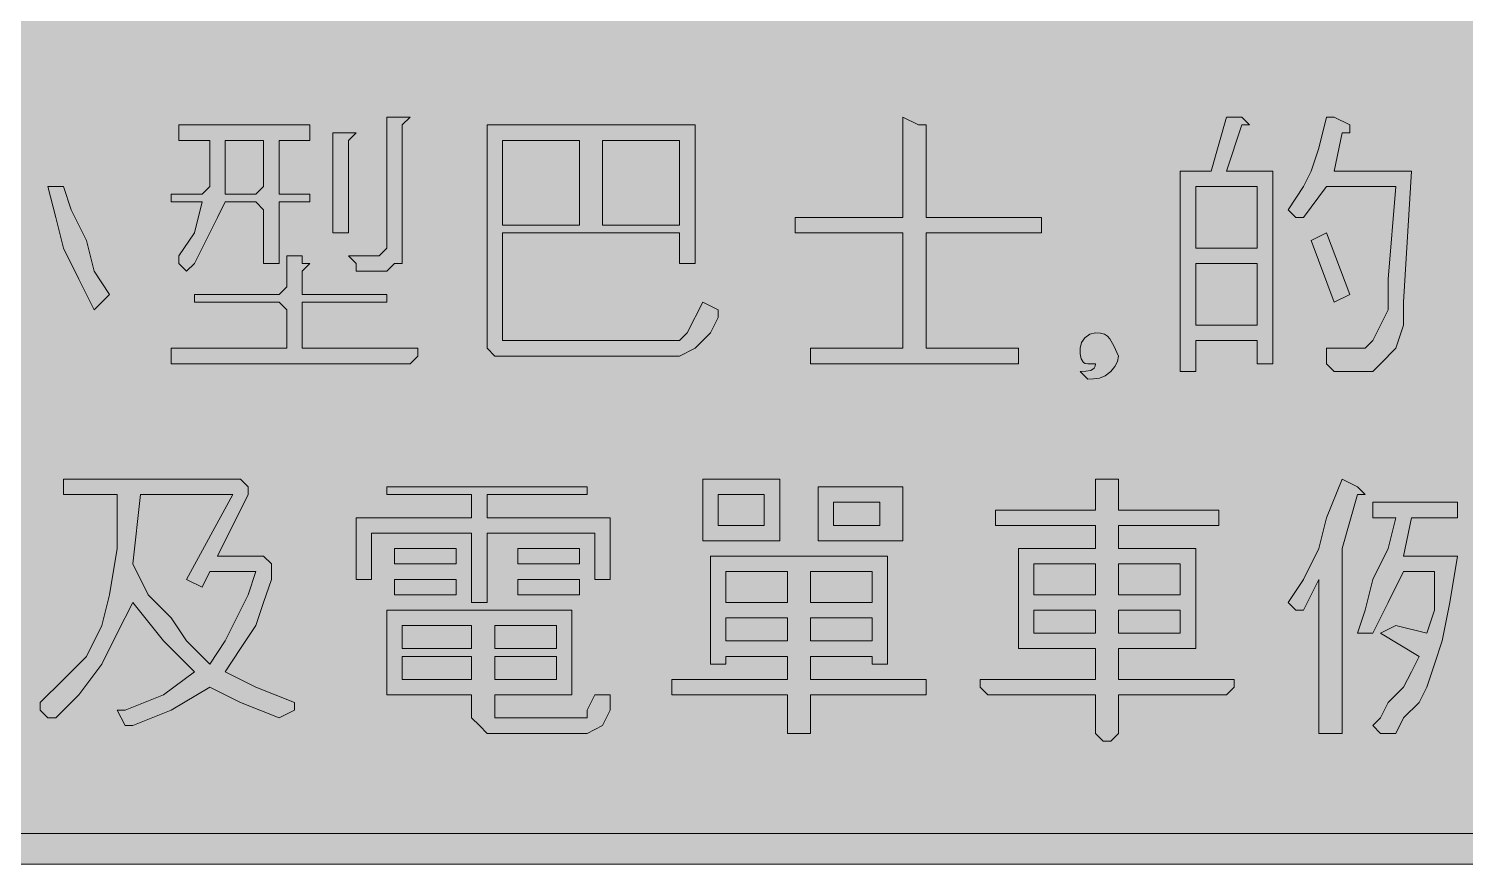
# Model space of a CAD drawing. Header units: metres. Extents: x 7 to 558, y 6 to 266.
# Drawn here: x 212.7 to 436.5, y 5.8 to 136 of the extents above; entities that cross this region are included whole.
import ezdxf

# ---------------------------------------------------------------- set-up
doc = ezdxf.new("R2010")
doc.units = ezdxf.units.M
doc.layers.add('FILL_BLACK_000000', color=7, linetype='Continuous', true_color=0x000000)
doc.layers.add('FILL_WHITE_FFFFFF', color=7, linetype='Continuous', true_color=0xffffff)

msp = doc.modelspace()

# ---------------------------------------------------------------- hatches: boundary and pattern name
at = {"layer": 'FILL_BLACK_000000', "true_color": 0x000000}
h = msp.add_hatch(color=7, dxfattribs=at)
h.dxf.hatch_style = 1
h.paths.add_polyline_path([(14.73, 5.91), (13.83, 6.27), (12.93, 6.96), (12.05, 7.15), (11.28, 7.56), (10.53, 8.16), (8.96, 9.96), (7.83, 11.76), (7.44, 12.66), (7.16, 13.56), (6.99, 14.46), (6.93, 15.36), (6.93, 256.56), (6.99, 257.46), (7.16, 258.34), (7.44, 259.2), (7.83, 260.01), (8.34, 260.77), (8.96, 261.45), (9.69, 262.06), (10.53, 262.56), (11.03, 263.4), (11.64, 264.14), (12.32, 264.75), (13.08, 265.26), (13.89, 265.65), (14.75, 265.93), (15.63, 266.1), (16.53, 266.16), (549.33, 266.16), (550.23, 265.97), (551.13, 265.56), (552.03, 265.15), (552.93, 264.96), (553.81, 264.75), (554.58, 264.21), (555.12, 263.44), (555.33, 262.56), (556.12, 262.06), (556.72, 261.45), (557.14, 260.77), (557.43, 260.01), (557.69, 258.34), (557.73, 256.56), (557.73, 15.36), (557.73, 11.76), (557.52, 10.86), (556.98, 9.96), (555.33, 8.16), (554.58, 7.56), (553.81, 7.15), (552.93, 6.96), (552.03, 6.27), (551.13, 5.91), (550.23, 5.78), (549.33, 5.76), (16.53, 5.76), (15.63, 5.78), (14.73, 5.91)])
h.paths.add_polyline_path([(550.23, 10.58), (551.13, 10.71), (552.03, 11.07), (552.93, 11.76), (553.33, 11.81), (553.62, 11.97), (553.98, 12.51), (554.11, 13.28), (554.13, 14.16), (554.13, 256.56), (554.11, 257.46), (553.98, 258.36), (553.62, 259.26), (552.93, 260.16), (552.03, 260.85), (551.13, 261.21), (550.23, 261.34), (549.33, 261.36), (16.53, 261.36), (15.63, 261.34), (14.73, 261.21), (13.83, 260.85), (12.93, 260.16), (11.73, 258.96), (11.73, 256.56), (11.73, 14.16), (11.84, 13.32), (12.14, 12.59), (12.62, 11.97), (13.23, 11.46), (13.96, 11.07), (14.77, 10.79), (15.63, 10.62), (16.53, 10.56), (549.33, 10.56), (550.23, 10.58)], flags=16)
h = msp.add_hatch(color=7, dxfattribs=at)
h.dxf.hatch_style = 1
h.paths.add_polyline_path([(251.73, 110.16), (256.53, 110.16), (256.53, 108.96), (251.73, 108.96), (251.73, 107.76), (251.73, 99.36), (249.33, 99.36), (249.33, 107.76), (248.13, 108.96), (243.33, 108.96), (242.13, 106.56), (240.93, 104.16), (239.73, 101.76), (238.53, 99.36), (237.33, 98.16), (236.13, 99.36), (236.13, 100.56), (238.53, 104.16), (239.73, 108.96), (234.93, 108.96), (234.93, 110.16), (239.73, 110.16), (240.93, 111.36), (240.93, 118.56), (239.73, 118.56), (236.13, 118.56), (236.13, 120.96), (255.33, 120.96), (256.53, 120.96), (256.53, 118.56), (255.33, 118.56), (251.73, 118.56), (251.73, 111.36), (251.73, 110.16)])
h.paths.add_polyline_path([(248.13, 118.56), (243.33, 118.56), (243.33, 111.36), (243.33, 110.16), (248.13, 110.16), (249.33, 111.36), (249.33, 118.56), (248.13, 118.56)], flags=16)
h = msp.add_hatch(color=7, dxfattribs=at)
h.dxf.hatch_style = 1
h.paths.add_polyline_path([(270.93, 122.16), (272.13, 122.16), (270.93, 120.96), (270.93, 102.96), (270.93, 100.56), (270.93, 99.36), (269.73, 99.36), (268.53, 98.16), (263.73, 98.16), (263.73, 99.36), (262.53, 100.56), (263.73, 100.56), (264.93, 100.56), (266.13, 100.56), (267.33, 100.56), (268.53, 101.76), (268.53, 102.96), (268.53, 122.16), (270.93, 122.16)])
h = msp.add_hatch(color=7, dxfattribs=at)
h.dxf.hatch_style = 1
h.paths.add_polyline_path([(286.53, 87.36), (287.73, 87.36), (311.73, 87.36), (314.13, 87.36), (315.33, 88.56), (317.73, 93.36), (320.13, 92.16), (320.13, 90.96), (318.93, 88.56), (317.73, 87.36), (316.53, 86.16), (314.13, 84.96), (311.73, 84.96), (286.53, 84.96), (285.33, 84.96), (284.13, 86.16), (284.13, 87.36), (284.13, 120.96), (316.53, 120.96), (316.53, 99.36), (314.13, 99.36), (314.13, 104.16), (286.53, 104.16), (286.53, 88.56), (286.53, 87.36)])
h.paths.add_polyline_path([(302.13, 118.56), (302.13, 105.36), (314.13, 105.36), (314.13, 118.56), (302.13, 118.56)], flags=16)
h.paths.add_polyline_path([(286.53, 118.56), (286.53, 105.36), (298.53, 105.36), (298.53, 118.56), (286.53, 118.56)], flags=16)
h = msp.add_hatch(color=7, dxfattribs=at)
h.dxf.hatch_style = 1
h.paths.add_polyline_path([(352.53, 104.16), (352.53, 86.16), (366.93, 86.16), (366.93, 83.76), (334.53, 83.76), (334.53, 86.16), (348.93, 86.16), (348.93, 104.16), (332.13, 104.16), (332.13, 106.56), (348.93, 106.56), (348.93, 122.16), (351.33, 120.96), (352.53, 120.96), (352.53, 119.76), (352.53, 106.56), (370.53, 106.56), (370.53, 104.16), (352.53, 104.16)])
h = msp.add_hatch(color=7, dxfattribs=at)
h.dxf.hatch_style = 1
h.paths.add_polyline_path([(406.53, 83.76), (404.13, 83.76), (404.13, 84.96), (404.13, 86.16), (404.13, 87.36), (394.53, 87.36), (394.53, 86.16), (394.53, 83.76), (394.53, 82.56), (392.13, 82.56), (392.13, 83.76), (392.13, 113.76), (395.73, 113.76), (396.93, 113.76), (399.33, 122.16), (401.73, 122.16), (402.93, 120.96), (401.73, 120.96), (399.33, 113.76), (406.53, 113.76), (406.53, 84.96), (406.53, 83.76)])
h.paths.add_polyline_path([(404.13, 99.36), (394.53, 99.36), (394.53, 89.76), (404.13, 89.76), (404.13, 99.36)], flags=16)
h.paths.add_polyline_path([(394.53, 111.36), (394.53, 101.76), (404.13, 101.76), (404.13, 111.36), (394.53, 111.36)], flags=16)
h = msp.add_hatch(color=7, dxfattribs=at)
h.dxf.hatch_style = 1
h.paths.add_polyline_path([(418.53, 120.96), (418.53, 119.76), (417.33, 119.76), (416.13, 113.76), (428.13, 113.76), (426.93, 93.36), (426.93, 89.76), (425.73, 86.16), (423.33, 83.76), (422.13, 82.56), (416.13, 82.56), (414.93, 83.76), (414.93, 84.96), (414.93, 86.16), (416.13, 86.16), (420.93, 86.16), (422.13, 87.36), (423.33, 89.76), (424.53, 92.16), (424.53, 96.96), (425.73, 111.36), (424.53, 111.36), (414.93, 111.36), (411.33, 106.56), (410.13, 106.56), (408.93, 107.76), (411.33, 111.36), (412.53, 113.76), (413.73, 117.36), (414.93, 122.16), (416.13, 122.16), (418.53, 120.96)])
h = msp.add_hatch(color=7, dxfattribs=at)
h.dxf.hatch_style = 1
h.paths.add_polyline_path([(260.13, 104.16), (260.13, 119.76), (262.53, 119.76), (263.73, 119.76), (262.53, 118.56), (262.53, 104.16), (260.13, 104.16)])
h = msp.add_hatch(color=7, dxfattribs=at)
h.dxf.hatch_style = 1
h.paths.add_polyline_path([(220.53, 96.96), (218.13, 101.76), (216.93, 106.56), (215.73, 111.36), (218.13, 111.36), (219.33, 107.76), (221.73, 102.96), (222.93, 98.16), (225.33, 94.56), (222.93, 92.16), (220.53, 96.96)])
h = msp.add_hatch(color=7, dxfattribs=at)
h.dxf.hatch_style = 1
h.paths.add_polyline_path([(418.53, 94.56), (416.13, 93.36), (412.53, 102.96), (414.93, 104.16), (418.53, 94.56)])
h = msp.add_hatch(color=7, dxfattribs=at)
h.dxf.hatch_style = 1
h.paths.add_polyline_path([(255.33, 93.36), (255.33, 92.16), (255.33, 86.16), (272.13, 86.16), (273.33, 86.16), (273.33, 84.96), (272.13, 83.76), (234.93, 83.76), (234.93, 84.96), (234.93, 86.16), (251.73, 86.16), (252.93, 86.16), (252.93, 92.16), (251.73, 93.36), (239.73, 93.36), (238.53, 93.36), (238.53, 94.56), (239.73, 94.56), (251.73, 94.56), (252.93, 95.76), (252.93, 99.36), (252.93, 100.56), (255.33, 100.56), (255.33, 99.36), (256.53, 99.36), (255.33, 98.16), (255.33, 95.76), (255.33, 94.56), (268.53, 94.56), (268.53, 93.36), (255.33, 93.36)])
h = msp.add_hatch(color=7, dxfattribs=at)
h.dxf.hatch_style = 1
h.paths.add_polyline_path([(377.33, 83.81), (377.04, 83.97), (376.68, 84.51), (376.55, 85.28), (376.53, 86.16), (376.74, 87.04), (377.28, 87.81), (378.05, 88.35), (378.93, 88.56), (379.72, 88.5), (380.34, 88.34), (380.81, 88.05), (381.18, 87.66), (381.8, 86.54), (382.53, 84.96), (382.34, 84.08), (381.93, 83.31), (381.33, 82.56), (380.43, 81.87), (379.53, 81.51), (378.63, 81.38), (377.73, 81.36), (376.53, 82.56), (377.41, 82.58), (378.18, 82.71), (378.72, 83.07), (378.88, 83.36), (378.93, 83.76), (377.73, 83.76), (377.33, 83.81)])
h = msp.add_hatch(color=7, dxfattribs=at)
h.dxf.hatch_style = 1
h.paths.add_polyline_path([(251.73, 28.56), (245.73, 30.96), (240.93, 33.36), (234.93, 29.76), (228.93, 27.36), (227.73, 27.36), (226.53, 29.76), (227.73, 29.76), (233.73, 32.16), (238.53, 35.76), (233.73, 40.56), (228.93, 46.56), (226.53, 41.76), (224.13, 36.96), (220.53, 32.16), (216.93, 28.56), (215.73, 28.56), (214.53, 29.76), (214.53, 30.96), (218.13, 34.56), (221.73, 38.16), (224.13, 42.96), (225.33, 47.76), (226.53, 54.96), (226.53, 63.36), (218.13, 63.36), (218.13, 65.76), (245.73, 65.76), (246.93, 64.56), (246.93, 63.36), (242.13, 53.76), (249.33, 53.76), (250.53, 52.56), (250.53, 51.36), (250.53, 50.16), (249.33, 46.56), (248.13, 42.96), (245.73, 39.36), (243.33, 35.76), (248.13, 33.36), (254.13, 30.96), (254.13, 29.76), (251.73, 28.56)])
h.paths.add_polyline_path([(240.93, 51.36), (239.73, 48.96), (237.33, 50.16), (244.53, 63.36), (230.13, 63.36), (228.93, 52.56), (231.33, 47.76), (234.93, 44.16), (237.33, 40.56), (240.93, 36.96), (243.33, 40.56), (244.53, 42.96), (246.93, 47.76), (248.13, 51.36), (240.93, 51.36)], flags=16)
h = msp.add_hatch(color=7, dxfattribs=at)
h.dxf.hatch_style = 1
h.paths.add_polyline_path([(329.73, 65.76), (329.73, 56.16), (317.73, 56.16), (317.73, 65.76), (329.73, 65.76)])
h.paths.add_polyline_path([(327.33, 63.36), (320.13, 63.36), (320.13, 58.56), (327.33, 58.56), (327.33, 63.36)], flags=16)
h = msp.add_hatch(color=7, dxfattribs=at)
h.dxf.hatch_style = 1
h.paths.add_polyline_path([(400.53, 33.36), (399.33, 32.16), (382.53, 32.16), (382.53, 26.16), (381.33, 24.96), (380.13, 24.96), (378.93, 26.16), (378.93, 32.16), (362.13, 32.16), (360.93, 33.36), (360.93, 34.56), (362.13, 34.56), (378.93, 34.56), (378.93, 39.36), (366.93, 39.36), (366.93, 53.76), (366.93, 54.96), (378.93, 54.96), (378.93, 58.56), (363.33, 58.56), (363.33, 60.96), (378.93, 60.96), (378.93, 65.76), (382.53, 65.76), (382.53, 64.56), (382.53, 60.96), (396.93, 60.96), (398.13, 60.96), (398.13, 58.56), (396.93, 58.56), (382.53, 58.56), (382.53, 54.96), (394.53, 54.96), (394.53, 53.76), (394.53, 39.36), (382.53, 39.36), (382.53, 34.56), (399.33, 34.56), (400.53, 34.56), (400.53, 33.36)])
h.paths.add_polyline_path([(392.13, 47.76), (392.13, 52.56), (382.53, 52.56), (382.53, 47.76), (392.13, 47.76)], flags=16)
h.paths.add_polyline_path([(369.33, 47.76), (378.93, 47.76), (378.93, 52.56), (369.33, 52.56), (369.33, 47.76)], flags=16)
h.paths.add_polyline_path([(369.33, 45.36), (369.33, 41.76), (378.93, 41.76), (378.93, 45.36), (369.33, 45.36)], flags=16)
h.paths.add_polyline_path([(392.13, 45.36), (382.53, 45.36), (382.53, 41.76), (392.13, 41.76), (392.13, 45.36)], flags=16)
h = msp.add_hatch(color=7, dxfattribs=at)
h.dxf.hatch_style = 1
h.paths.add_polyline_path([(417.33, 26.16), (413.73, 26.16), (413.73, 50.16), (411.33, 45.36), (410.13, 45.36), (408.93, 46.56), (411.33, 50.16), (413.73, 54.96), (414.93, 59.76), (417.33, 65.76), (419.73, 64.56), (420.93, 63.36), (419.73, 63.36), (417.33, 54.96), (417.33, 26.16)])
h = msp.add_hatch(color=7, dxfattribs=at)
h.dxf.hatch_style = 1
h.paths.add_polyline_path([(284.13, 63.36), (284.13, 59.76), (303.33, 59.76), (303.33, 50.16), (300.93, 50.16), (300.93, 57.36), (284.13, 57.36), (284.13, 46.56), (281.73, 46.56), (281.73, 57.36), (266.13, 57.36), (266.13, 50.16), (263.73, 50.16), (263.73, 59.76), (281.73, 59.76), (281.73, 63.36), (268.53, 63.36), (268.53, 64.56), (299.73, 64.56), (299.73, 63.36), (284.13, 63.36)])
h = msp.add_hatch(color=7, dxfattribs=at)
h.dxf.hatch_style = 1
h.paths.add_polyline_path([(335.73, 64.56), (348.93, 64.56), (348.93, 56.16), (335.73, 56.16), (335.73, 64.56)])
h.paths.add_polyline_path([(345.33, 62.16), (338.13, 62.16), (338.13, 58.56), (345.33, 58.56), (345.33, 62.16)], flags=16)
h = msp.add_hatch(color=7, dxfattribs=at)
h.dxf.hatch_style = 1
h.paths.add_polyline_path([(424.53, 54.96), (425.73, 59.76), (422.13, 59.76), (422.13, 62.16), (435.33, 62.16), (435.33, 59.76), (428.13, 59.76), (426.93, 53.76), (435.33, 53.76), (434.13, 46.56), (432.93, 40.56), (431.73, 36.96), (430.53, 33.36), (429.33, 30.96), (426.93, 28.56), (425.73, 26.16), (424.53, 26.16), (423.33, 26.16), (422.13, 27.36), (423.33, 28.56), (424.53, 30.96), (426.93, 33.36), (428.13, 35.76), (429.33, 38.16), (423.33, 41.76), (425.73, 42.96), (430.53, 41.76), (431.73, 45.36), (431.73, 51.36), (426.93, 51.36), (424.53, 46.56), (422.13, 41.76), (420.93, 41.76), (419.73, 41.76), (420.93, 45.36), (422.13, 50.16), (424.53, 54.96)])
h = msp.add_hatch(color=7, dxfattribs=at)
h.dxf.hatch_style = 1
h.paths.add_polyline_path([(269.73, 52.56), (269.73, 54.96), (279.33, 54.96), (279.33, 52.56), (269.73, 52.56)])
h = msp.add_hatch(color=7, dxfattribs=at)
h.dxf.hatch_style = 1
h.paths.add_polyline_path([(288.93, 52.56), (288.93, 54.96), (298.53, 54.96), (298.53, 52.56), (288.93, 52.56)])
h = msp.add_hatch(color=7, dxfattribs=at)
h.dxf.hatch_style = 1
h.paths.add_polyline_path([(330.93, 26.16), (330.93, 32.16), (312.93, 32.16), (312.93, 34.56), (330.93, 34.56), (330.93, 38.16), (321.33, 38.16), (321.33, 36.96), (318.93, 36.96), (318.93, 53.76), (346.53, 53.76), (346.53, 36.96), (344.13, 36.96), (344.13, 38.16), (334.53, 38.16), (334.53, 34.56), (352.53, 34.56), (352.53, 32.16), (334.53, 32.16), (334.53, 26.16), (330.93, 26.16)])
h.paths.add_polyline_path([(334.53, 40.56), (344.13, 40.56), (344.13, 44.16), (334.53, 44.16), (334.53, 40.56)], flags=16)
h.paths.add_polyline_path([(334.53, 51.36), (334.53, 46.56), (344.13, 46.56), (344.13, 51.36), (334.53, 51.36)], flags=16)
h.paths.add_polyline_path([(321.33, 51.36), (321.33, 46.56), (330.93, 46.56), (330.93, 51.36), (321.33, 51.36)], flags=16)
h.paths.add_polyline_path([(321.33, 40.56), (330.93, 40.56), (330.93, 44.16), (321.33, 44.16), (321.33, 40.56)], flags=16)
h = msp.add_hatch(color=7, dxfattribs=at)
h.dxf.hatch_style = 1
h.paths.add_polyline_path([(269.73, 47.76), (269.73, 50.16), (279.33, 50.16), (279.33, 47.76), (269.73, 47.76)])
h = msp.add_hatch(color=7, dxfattribs=at)
h.dxf.hatch_style = 1
h.paths.add_polyline_path([(288.93, 47.76), (288.93, 50.16), (298.53, 50.16), (298.53, 47.76), (288.93, 47.76)])
h = msp.add_hatch(color=7, dxfattribs=at)
h.dxf.hatch_style = 1
h.paths.add_polyline_path([(286.53, 28.56), (298.53, 28.56), (299.73, 28.56), (299.73, 29.76), (300.93, 32.16), (302.13, 32.16), (303.33, 32.16), (303.33, 30.96), (303.33, 29.76), (302.13, 27.36), (299.73, 26.16), (286.53, 26.16), (284.13, 26.16), (282.93, 27.36), (281.73, 28.56), (281.73, 29.76), (281.73, 32.16), (268.53, 32.16), (268.53, 45.36), (297.33, 45.36), (297.33, 32.16), (285.33, 32.16), (285.33, 29.76), (285.33, 28.56), (286.53, 28.56)])
h.paths.add_polyline_path([(285.33, 34.56), (294.93, 34.56), (294.93, 38.16), (285.33, 38.16), (285.33, 34.56)], flags=16)
h.paths.add_polyline_path([(285.33, 39.36), (294.93, 39.36), (294.93, 42.96), (285.33, 42.96), (285.33, 39.36)], flags=16)
h.paths.add_polyline_path([(281.73, 39.36), (281.73, 42.96), (270.93, 42.96), (270.93, 39.36), (281.73, 39.36)], flags=16)
h.paths.add_polyline_path([(270.93, 38.16), (270.93, 34.56), (281.73, 34.56), (281.73, 38.16), (270.93, 38.16)], flags=16)
at = {"layer": 'FILL_WHITE_FFFFFF', "true_color": 0xffffff}
h = msp.add_hatch(color=7, dxfattribs=at)
h.dxf.hatch_style = 1
h.paths.add_polyline_path([(16.53, 10.56), (15.63, 10.58), (14.73, 10.71), (13.83, 11.07), (12.93, 11.76), (12.53, 11.81), (12.24, 11.97), (11.88, 12.51), (11.75, 13.28), (11.73, 14.16), (11.73, 256.56), (11.73, 258.96), (12.93, 260.16), (13.53, 260.31), (13.94, 260.67), (14.08, 260.96), (14.13, 261.36), (16.53, 261.36), (549.33, 261.36), (550.23, 261.34), (551.13, 261.21), (552.03, 260.85), (552.93, 260.16), (553.08, 259.56), (553.44, 259.15), (553.73, 259.01), (554.13, 258.96), (554.13, 256.56), (554.13, 14.16), (554.02, 13.32), (553.72, 12.59), (553.24, 11.97), (552.63, 11.46), (551.9, 11.07), (551.09, 10.79), (550.23, 10.62), (549.33, 10.56), (16.53, 10.56)])

# ---------------------------------------------------------------- linework, layer by layer
at = {"layer": 'FILL_BLACK_000000', "lineweight": 0, "true_color": 0x000000}
for points in [[(16.53, 10.56), (549.33, 10.56), (550.23, 10.58), (551.13, 10.71), (552.03, 11.07), (552.93, 11.76), (553.33, 11.81), (553.62, 11.97), (553.98, 12.51), (554.11, 13.28), (554.13, 14.16), (554.13, 256.56), (554.11, 257.46), (553.98, 258.36), (553.62, 259.26), (552.93, 260.16), (552.03, 260.85), (551.13, 261.21), (550.23, 261.34), (549.33, 261.36), (16.53, 261.36)], [(549.33, 5.76), (16.53, 5.76)]]:
    msp.add_lwpolyline(points, dxfattribs=at)
for points in [[(251.73, 110.16), (256.53, 110.16), (256.53, 108.96), (251.73, 108.96), (251.73, 107.76), (251.73, 99.36), (249.33, 99.36), (249.33, 107.76), (248.13, 108.96), (243.33, 108.96), (242.13, 106.56), (240.93, 104.16), (239.73, 101.76), (238.53, 99.36), (237.33, 98.16), (236.13, 99.36), (236.13, 100.56), (238.53, 104.16), (239.73, 108.96), (234.93, 108.96), (234.93, 110.16), (239.73, 110.16), (240.93, 111.36), (240.93, 118.56), (239.73, 118.56), (236.13, 118.56), (236.13, 120.96), (255.33, 120.96), (256.53, 120.96), (256.53, 118.56), (255.33, 118.56), (251.73, 118.56), (251.73, 111.36)], [(270.93, 122.16), (272.13, 122.16), (270.93, 120.96), (270.93, 102.96), (270.93, 100.56), (270.93, 99.36), (269.73, 99.36), (268.53, 98.16), (263.73, 98.16), (263.73, 99.36), (262.53, 100.56), (263.73, 100.56), (264.93, 100.56), (266.13, 100.56), (267.33, 100.56), (268.53, 101.76), (268.53, 102.96), (268.53, 122.16)], [(286.53, 87.36), (287.73, 87.36), (311.73, 87.36), (314.13, 87.36), (315.33, 88.56), (317.73, 93.36), (320.13, 92.16), (320.13, 90.96), (318.93, 88.56), (317.73, 87.36), (316.53, 86.16), (314.13, 84.96), (311.73, 84.96), (286.53, 84.96), (285.33, 84.96), (284.13, 86.16), (284.13, 87.36), (284.13, 120.96), (316.53, 120.96), (316.53, 99.36), (314.13, 99.36), (314.13, 104.16), (286.53, 104.16), (286.53, 88.56)], [(352.53, 104.16), (352.53, 86.16), (366.93, 86.16), (366.93, 83.76), (334.53, 83.76), (334.53, 86.16), (348.93, 86.16), (348.93, 104.16), (332.13, 104.16), (332.13, 106.56), (348.93, 106.56), (348.93, 122.16), (351.33, 120.96), (352.53, 120.96), (352.53, 119.76), (352.53, 106.56), (370.53, 106.56), (370.53, 104.16)], [(406.53, 83.76), (404.13, 83.76), (404.13, 84.96), (404.13, 86.16), (404.13, 87.36), (394.53, 87.36), (394.53, 86.16), (394.53, 83.76), (394.53, 82.56), (392.13, 82.56), (392.13, 83.76), (392.13, 113.76), (395.73, 113.76), (396.93, 113.76), (399.33, 122.16), (401.73, 122.16), (402.93, 120.96), (401.73, 120.96), (399.33, 113.76), (406.53, 113.76), (406.53, 84.96)], [(418.53, 120.96), (418.53, 119.76), (417.33, 119.76), (416.13, 113.76), (428.13, 113.76), (426.93, 93.36), (426.93, 89.76), (425.73, 86.16), (423.33, 83.76), (422.13, 82.56), (416.13, 82.56), (414.93, 83.76), (414.93, 84.96), (414.93, 86.16), (416.13, 86.16), (420.93, 86.16), (422.13, 87.36), (423.33, 89.76), (424.53, 92.16), (424.53, 96.96), (425.73, 111.36), (424.53, 111.36), (414.93, 111.36), (411.33, 106.56), (410.13, 106.56), (408.93, 107.76), (411.33, 111.36), (412.53, 113.76), (413.73, 117.36), (414.93, 122.16), (416.13, 122.16)], [(260.13, 104.16), (260.13, 119.76), (262.53, 119.76), (263.73, 119.76), (262.53, 118.56), (262.53, 104.16)], [(248.13, 118.56), (243.33, 118.56), (243.33, 111.36), (243.33, 110.16), (248.13, 110.16), (249.33, 111.36), (249.33, 118.56)], [(286.53, 118.56), (286.53, 105.36), (298.53, 105.36), (298.53, 118.56)], [(302.13, 118.56), (302.13, 105.36), (314.13, 105.36), (314.13, 118.56)], [(220.53, 96.96), (218.13, 101.76), (216.93, 106.56), (215.73, 111.36), (218.13, 111.36), (219.33, 107.76), (221.73, 102.96), (222.93, 98.16), (225.33, 94.56), (222.93, 92.16)], [(394.53, 111.36), (394.53, 101.76), (404.13, 101.76), (404.13, 111.36)], [(418.53, 94.56), (416.13, 93.36), (412.53, 102.96), (414.93, 104.16)], [(255.33, 93.36), (255.33, 92.16), (255.33, 86.16), (272.13, 86.16), (273.33, 86.16), (273.33, 84.96), (272.13, 83.76), (234.93, 83.76), (234.93, 84.96), (234.93, 86.16), (251.73, 86.16), (252.93, 86.16), (252.93, 92.16), (251.73, 93.36), (239.73, 93.36), (238.53, 93.36), (238.53, 94.56), (239.73, 94.56), (251.73, 94.56), (252.93, 95.76), (252.93, 99.36), (252.93, 100.56), (255.33, 100.56), (255.33, 99.36), (256.53, 99.36), (255.33, 98.16), (255.33, 95.76), (255.33, 94.56), (268.53, 94.56), (268.53, 93.36)], [(404.13, 99.36), (394.53, 99.36), (394.53, 89.76), (404.13, 89.76)], [(377.33, 83.81), (377.04, 83.97), (376.68, 84.51), (376.55, 85.28), (376.53, 86.16), (376.74, 87.04), (377.28, 87.81), (378.05, 88.35), (378.93, 88.56), (379.72, 88.5), (380.34, 88.34), (380.81, 88.05), (381.18, 87.66), (381.8, 86.54), (382.53, 84.96), (382.34, 84.08), (381.93, 83.31), (381.33, 82.56), (380.43, 81.87), (379.53, 81.51), (378.63, 81.38), (377.73, 81.36), (376.53, 82.56), (377.41, 82.58), (378.18, 82.71), (378.72, 83.07), (378.88, 83.36), (378.93, 83.76), (377.73, 83.76)], [(251.73, 28.56), (245.73, 30.96), (240.93, 33.36), (234.93, 29.76), (228.93, 27.36), (227.73, 27.36), (226.53, 29.76), (227.73, 29.76), (233.73, 32.16), (238.53, 35.76), (233.73, 40.56), (228.93, 46.56), (226.53, 41.76), (224.13, 36.96), (220.53, 32.16), (216.93, 28.56), (215.73, 28.56), (214.53, 29.76), (214.53, 30.96), (218.13, 34.56), (221.73, 38.16), (224.13, 42.96), (225.33, 47.76), (226.53, 54.96), (226.53, 63.36), (218.13, 63.36), (218.13, 65.76), (245.73, 65.76), (246.93, 64.56), (246.93, 63.36), (242.13, 53.76), (249.33, 53.76), (250.53, 52.56), (250.53, 51.36), (250.53, 50.16), (249.33, 46.56), (248.13, 42.96), (245.73, 39.36), (243.33, 35.76), (248.13, 33.36), (254.13, 30.96), (254.13, 29.76)], [(329.73, 65.76), (329.73, 56.16), (317.73, 56.16), (317.73, 65.76)], [(400.53, 33.36), (399.33, 32.16), (382.53, 32.16), (382.53, 26.16), (381.33, 24.96), (380.13, 24.96), (378.93, 26.16), (378.93, 32.16), (362.13, 32.16), (360.93, 33.36), (360.93, 34.56), (362.13, 34.56), (378.93, 34.56), (378.93, 39.36), (366.93, 39.36), (366.93, 53.76), (366.93, 54.96), (378.93, 54.96), (378.93, 58.56), (363.33, 58.56), (363.33, 60.96), (378.93, 60.96), (378.93, 65.76), (382.53, 65.76), (382.53, 64.56), (382.53, 60.96), (396.93, 60.96), (398.13, 60.96), (398.13, 58.56), (396.93, 58.56), (382.53, 58.56), (382.53, 54.96), (394.53, 54.96), (394.53, 53.76), (394.53, 39.36), (382.53, 39.36), (382.53, 34.56), (399.33, 34.56), (400.53, 34.56)], [(417.33, 26.16), (413.73, 26.16), (413.73, 50.16), (411.33, 45.36), (410.13, 45.36), (408.93, 46.56), (411.33, 50.16), (413.73, 54.96), (414.93, 59.76), (417.33, 65.76), (419.73, 64.56), (420.93, 63.36), (419.73, 63.36), (417.33, 54.96)], [(240.93, 51.36), (239.73, 48.96), (237.33, 50.16), (244.53, 63.36), (230.13, 63.36), (228.93, 52.56), (231.33, 47.76), (234.93, 44.16), (237.33, 40.56), (240.93, 36.96), (243.33, 40.56), (244.53, 42.96), (246.93, 47.76), (248.13, 51.36)], [(284.13, 63.36), (284.13, 59.76), (303.33, 59.76), (303.33, 50.16), (300.93, 50.16), (300.93, 57.36), (284.13, 57.36), (284.13, 46.56), (281.73, 46.56), (281.73, 57.36), (266.13, 57.36), (266.13, 50.16), (263.73, 50.16), (263.73, 59.76), (281.73, 59.76), (281.73, 63.36), (268.53, 63.36), (268.53, 64.56), (299.73, 64.56), (299.73, 63.36)], [(327.33, 63.36), (320.13, 63.36), (320.13, 58.56), (327.33, 58.56)], [(335.73, 64.56), (348.93, 64.56), (348.93, 56.16), (335.73, 56.16)], [(345.33, 62.16), (338.13, 62.16), (338.13, 58.56), (345.33, 58.56)], [(424.53, 54.96), (425.73, 59.76), (422.13, 59.76), (422.13, 62.16), (435.33, 62.16), (435.33, 59.76), (428.13, 59.76), (426.93, 53.76), (435.33, 53.76), (434.13, 46.56), (432.93, 40.56), (431.73, 36.96), (430.53, 33.36), (429.33, 30.96), (426.93, 28.56), (425.73, 26.16), (424.53, 26.16), (423.33, 26.16), (422.13, 27.36), (423.33, 28.56), (424.53, 30.96), (426.93, 33.36), (428.13, 35.76), (429.33, 38.16), (423.33, 41.76), (425.73, 42.96), (430.53, 41.76), (431.73, 45.36), (431.73, 51.36), (426.93, 51.36), (424.53, 46.56), (422.13, 41.76), (420.93, 41.76), (419.73, 41.76), (420.93, 45.36), (422.13, 50.16)], [(269.73, 52.56), (269.73, 54.96), (279.33, 54.96), (279.33, 52.56)], [(288.93, 52.56), (288.93, 54.96), (298.53, 54.96), (298.53, 52.56)], [(330.93, 26.16), (330.93, 32.16), (312.93, 32.16), (312.93, 34.56), (330.93, 34.56), (330.93, 38.16), (321.33, 38.16), (321.33, 36.96), (318.93, 36.96), (318.93, 53.76), (346.53, 53.76), (346.53, 36.96), (344.13, 36.96), (344.13, 38.16), (334.53, 38.16), (334.53, 34.56), (352.53, 34.56), (352.53, 32.16), (334.53, 32.16), (334.53, 26.16)], [(369.33, 47.76), (378.93, 47.76), (378.93, 52.56), (369.33, 52.56)], [(392.13, 47.76), (392.13, 52.56), (382.53, 52.56), (382.53, 47.76)], [(269.73, 47.76), (269.73, 50.16), (279.33, 50.16), (279.33, 47.76)], [(288.93, 47.76), (288.93, 50.16), (298.53, 50.16), (298.53, 47.76)], [(321.33, 51.36), (321.33, 46.56), (330.93, 46.56), (330.93, 51.36)], [(334.53, 51.36), (334.53, 46.56), (344.13, 46.56), (344.13, 51.36)], [(286.53, 28.56), (298.53, 28.56), (299.73, 28.56), (299.73, 29.76), (300.93, 32.16), (302.13, 32.16), (303.33, 32.16), (303.33, 30.96), (303.33, 29.76), (302.13, 27.36), (299.73, 26.16), (286.53, 26.16), (284.13, 26.16), (282.93, 27.36), (281.73, 28.56), (281.73, 29.76), (281.73, 32.16), (268.53, 32.16), (268.53, 45.36), (297.33, 45.36), (297.33, 32.16), (285.33, 32.16), (285.33, 29.76), (285.33, 28.56)], [(369.33, 45.36), (369.33, 41.76), (378.93, 41.76), (378.93, 45.36)], [(392.13, 45.36), (382.53, 45.36), (382.53, 41.76), (392.13, 41.76)], [(281.73, 39.36), (281.73, 42.96), (270.93, 42.96), (270.93, 39.36)], [(285.33, 39.36), (294.93, 39.36), (294.93, 42.96), (285.33, 42.96)], [(321.33, 40.56), (330.93, 40.56), (330.93, 44.16), (321.33, 44.16)], [(334.53, 40.56), (344.13, 40.56), (344.13, 44.16), (334.53, 44.16)], [(270.93, 38.16), (270.93, 34.56), (281.73, 34.56), (281.73, 38.16)], [(285.33, 34.56), (294.93, 34.56), (294.93, 38.16), (285.33, 38.16)]]:
    msp.add_lwpolyline(points, close=True, dxfattribs=at)
at = {"layer": 'FILL_WHITE_FFFFFF', "lineweight": 0, "true_color": 0xffffff}
msp.add_lwpolyline([(16.53, 261.36), (549.33, 261.36), (550.23, 261.34), (551.13, 261.21), (552.03, 260.85), (552.93, 260.16), (553.08, 259.56), (553.44, 259.15), (553.73, 259.01), (554.13, 258.96), (554.13, 256.56), (554.13, 14.16), (554.02, 13.32), (553.72, 12.59), (553.24, 11.97), (552.63, 11.46), (551.9, 11.07), (551.09, 10.79), (550.23, 10.62), (549.33, 10.56), (16.53, 10.56)], dxfattribs=at)

doc.saveas('drawing.dxf')
